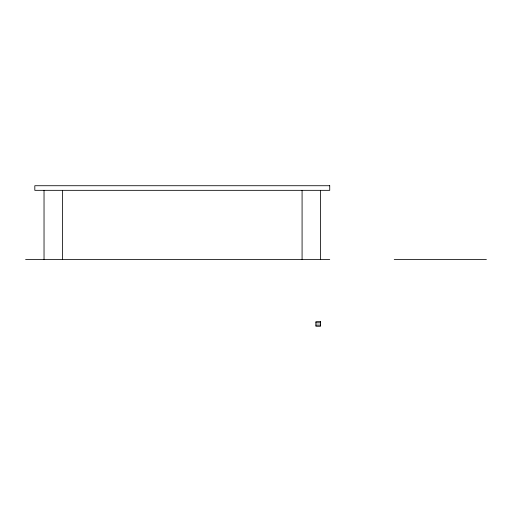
<?xml version="1.0" encoding="UTF-8"?>
<svg xmlns="http://www.w3.org/2000/svg" width="512" height="512" viewBox="0 0 512 512"><rect width="100%" height="100%" fill="white"/><g stroke="black" fill="none" stroke-linecap="round" stroke-linejoin="round"><path stroke-width="0.77" d="M25.6 259.456L329.728 259.456M394.24 259.456L486.4 259.456M315.904 322.816L320.512 322.816M315.904 325.12L320.512 325.12M320.512 190.336L320.512 259.456M302.08 190.336L302.08 259.456M62.464 190.336L62.464 259.456M44.032 190.336L44.032 259.456M329.728 185.728L34.816 185.728L34.816 190.336L329.728 190.336L329.728 185.728M320.512 321.664L315.904 321.664L315.904 326.272L320.512 326.272L320.512 321.664"/></g></svg>
